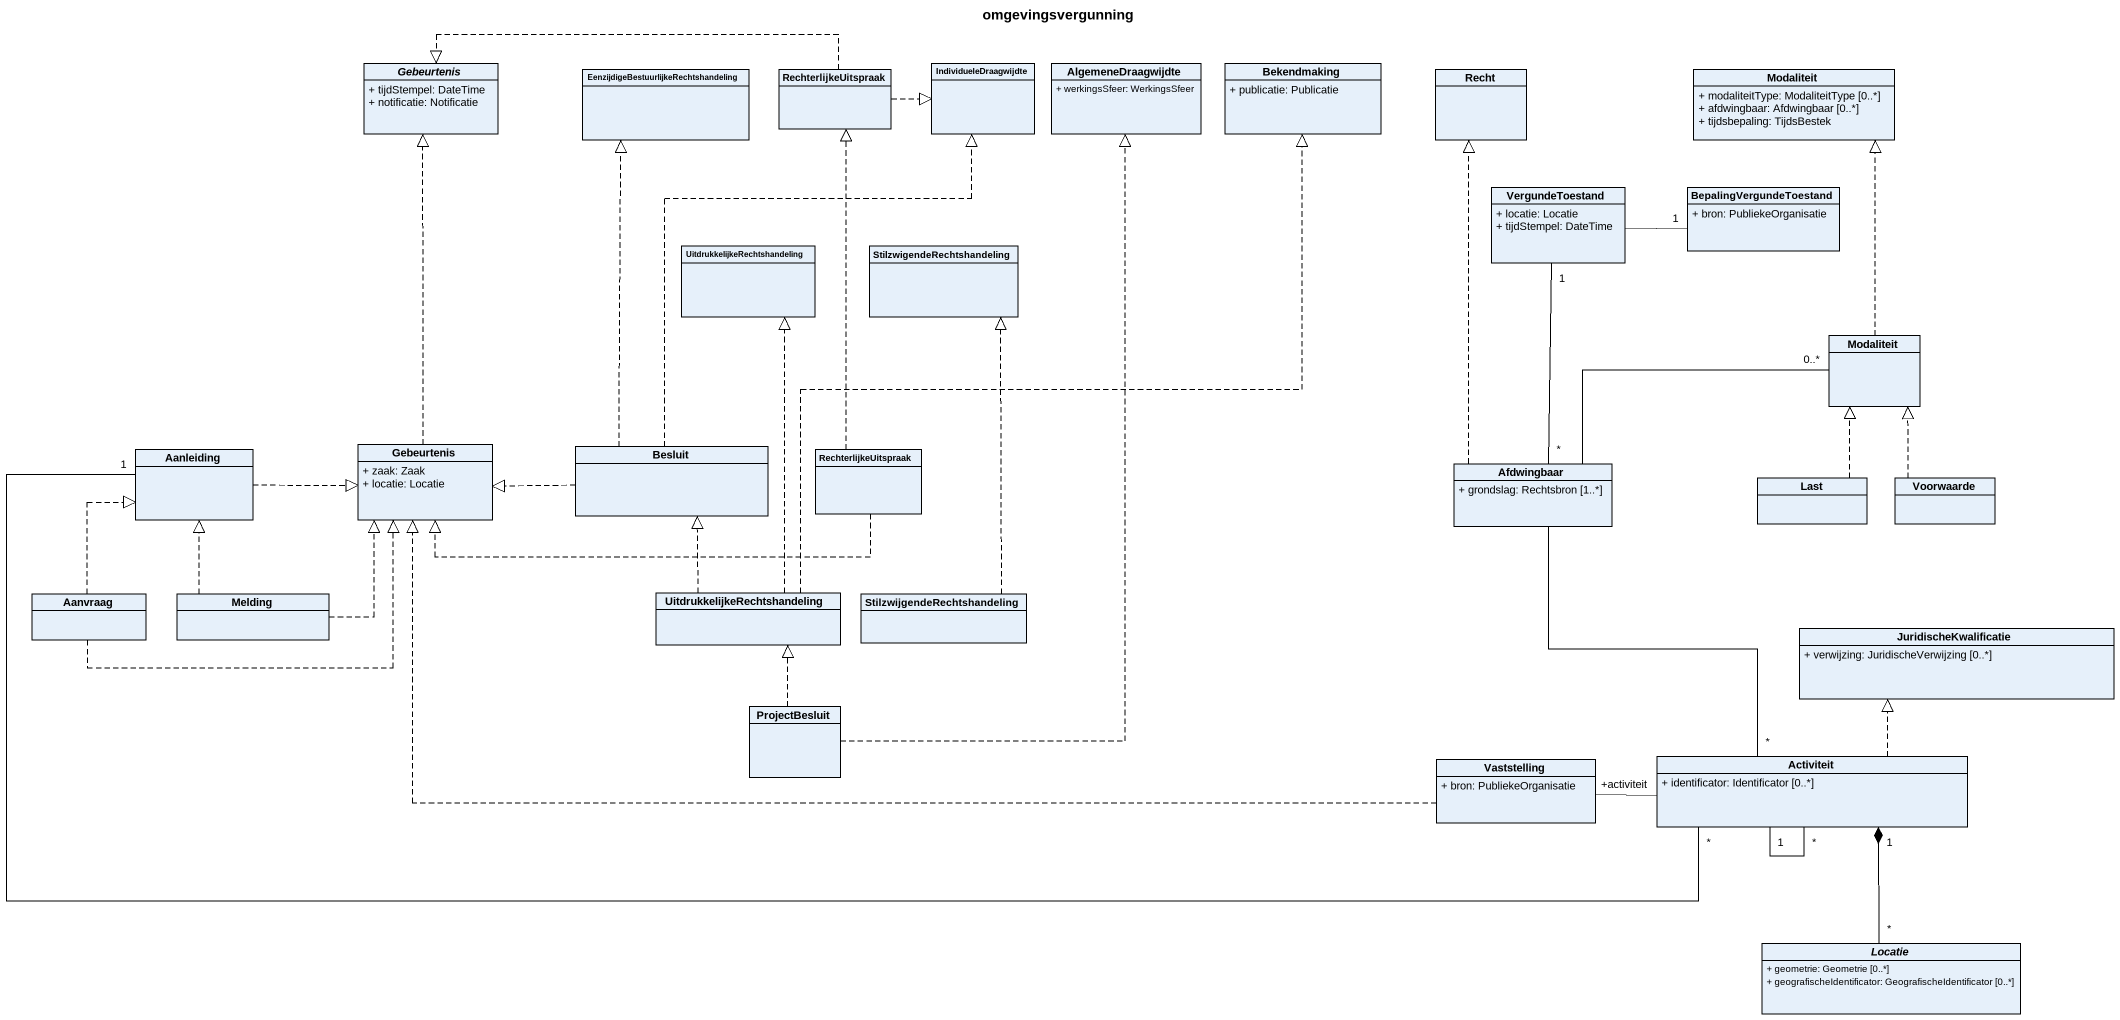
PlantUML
@startuml
title omgevingsvergunning
hide circle
hide empty members
skinparam classAttributeIconSize 0
abstract class Gebeurtenis {
  + tijdStempel: DateTime
  + notificatie: Notificatie
}
class "EenzijdigeBestuurlijkeRechtshandeling" as EenzijdigeBestuurlijkeRechts
class RechterlijkeUitspraak
class IndividueleDraagwijdte
class AlgemeneDraagwijdte {
  + werkingsSfeer: WerkingsSfeer
}
class Bekendmaking {
  + publicatie: Publicatie
}
class Recht
class Modaliteit {
  + modaliteitType: ModaliteitType [0..*]
  + afdwingbaar: Afdwingbaar [0..*]
  + tijdsbepaling: TijdsBestek
}
class VergundeToestand {
  + locatie: Locatie
  + tijdStempel: DateTime
}
class BepalingVergundeToestand {
  + bron: PubliekeOrganisatie
}
class "UitdrukkelijkeRechtshandeling" as UitdrukkelijkeRechtshandelin
class StilzwigendeRechtshandeling
class "Modaliteit" as Modaliteit_2
class Aanleiding
class "Gebeurtenis" as Gebeurtenis_2 {
  + zaak: Zaak
  + locatie: Locatie
}
class Besluit
class "RechterlijkeUitspraak" as RechterlijkeUitspraak_2
class Afdwingbaar {
  + grondslag: Rechtsbron [1..*]
}
class Last
class Voorwaarde
class Aanvraag
class Melding
class "UitdrukkelijkeRechtshandeling" as UitdrukkelijkeRechtshandelin_2
class StilzwijgendeRechtshandeling
class JuridischeKwalificatie {
  + verwijzing: JuridischeVerwijzing [0..*]
}
class ProjectBesluit
class Vaststelling {
  + bron: PubliekeOrganisatie
}
class Activiteit {
  + identificator: Identificator [0..*]
}
abstract class Locatie {
  + geometrie: Geometrie [0..*]
  + geografischeIdentificator: GeografischeIdentificator [0..*]
}
RechterlijkeUitspraak .left.|> Gebeurtenis
RechterlijkeUitspraak .right.|> IndividueleDraagwijdte
VergundeToestand "1" -- "*" Afdwingbaar
BepalingVergundeToestand "1" -left- VergundeToestand
Modaliteit_2 .up.|> Modaliteit
Aanleiding .right.|> Gebeurtenis_2
Aanleiding "1" -right- "*" Activiteit
Gebeurtenis_2 .up.|> Gebeurtenis
Besluit .up.|> EenzijdigeBestuurlijkeRechts
Besluit .up.|> IndividueleDraagwijdte
Besluit .left.|> Gebeurtenis_2
RechterlijkeUitspraak_2 .up.|> RechterlijkeUitspraak
RechterlijkeUitspraak_2 .left.|> Gebeurtenis_2
Afdwingbaar .up.|> Recht
Afdwingbaar -right- "0..*" Modaliteit_2
Afdwingbaar -- "*" Activiteit
Last .up.|> Modaliteit_2
Voorwaarde .up.|> Modaliteit_2
Aanvraag .up.|> Aanleiding
Aanvraag .right.|> Gebeurtenis_2
Melding .up.|> Aanleiding
Melding .up.|> Gebeurtenis_2
UitdrukkelijkeRechtshandelin_2 .up.|> Bekendmaking
UitdrukkelijkeRechtshandelin_2 .up.|> UitdrukkelijkeRechtshandelin
UitdrukkelijkeRechtshandelin_2 .up.|> Besluit
StilzwijgendeRechtshandeling .up.|> StilzwigendeRechtshandeling
ProjectBesluit .up.|> AlgemeneDraagwijdte
ProjectBesluit .up.|> UitdrukkelijkeRechtshandelin_2
Vaststelling .left.|> Gebeurtenis_2
Vaststelling -right- "+activiteit" Activiteit
Activiteit .up.|> JuridischeKwalificatie
Activiteit "1" -- "*" Activiteit
Activiteit "1" *-- "*" Locatie
@enduml
